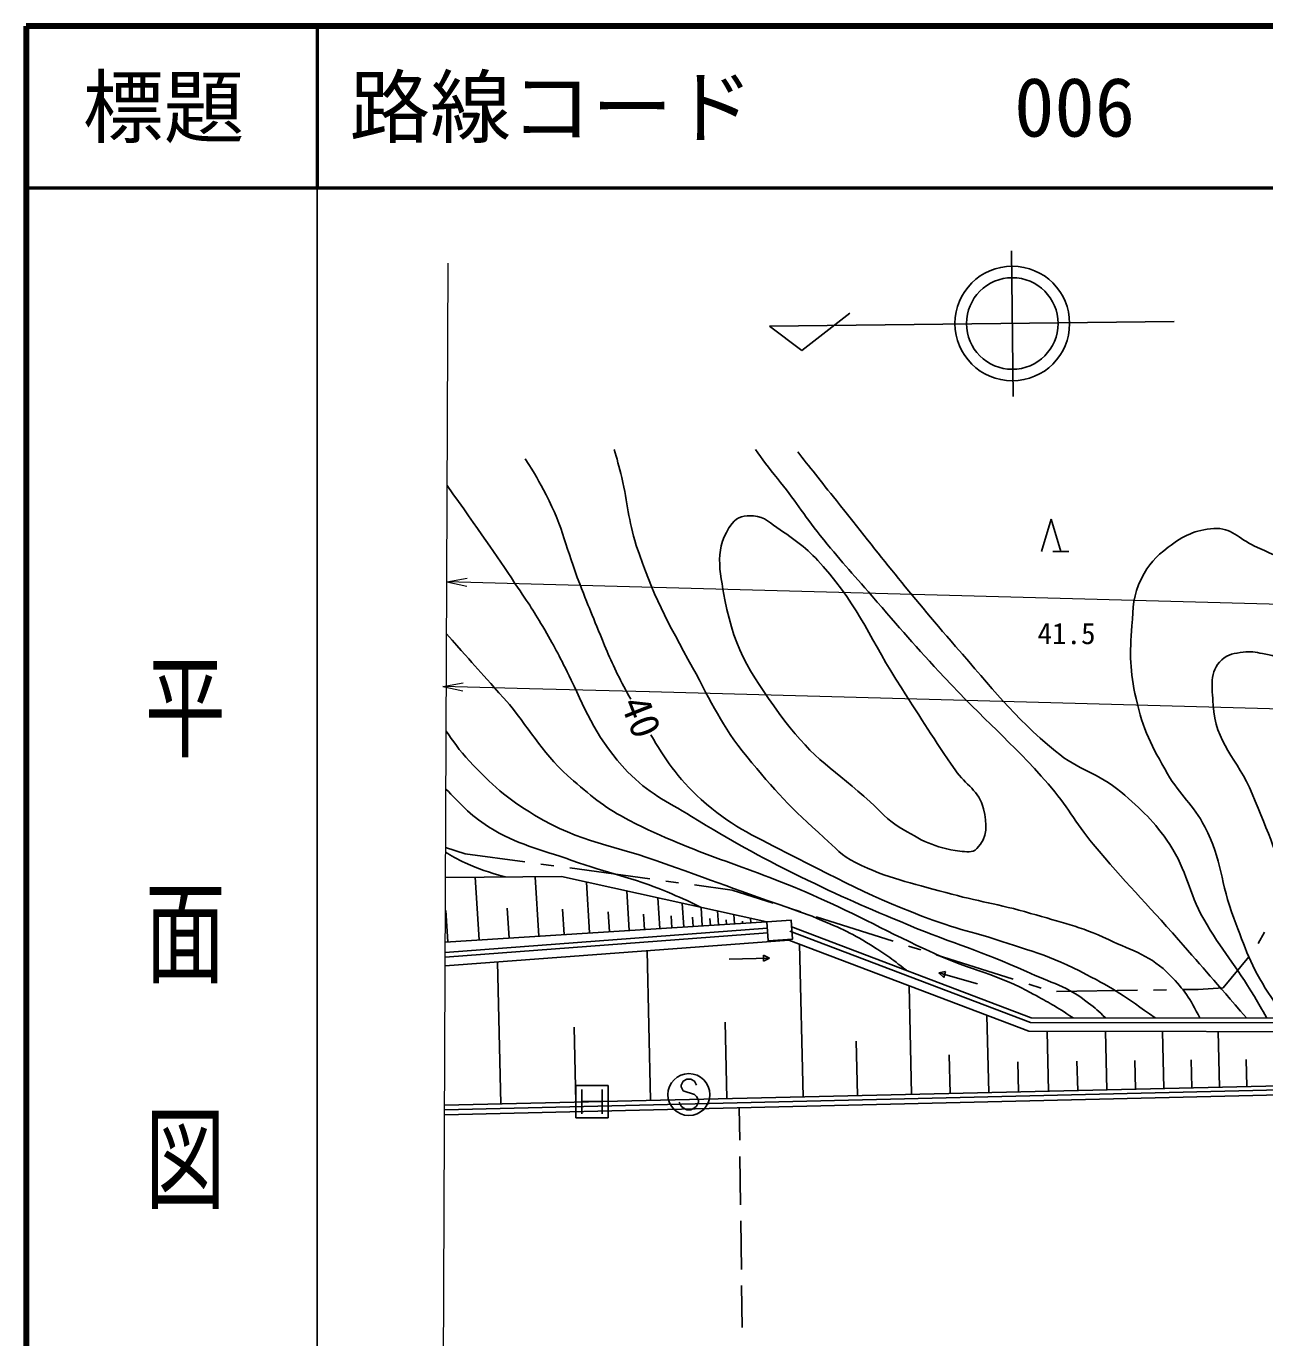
# Model space of a CAD drawing. Units: millimetres, scale not verified. Extents: x 40000 to 680000, y 20000 to 380760.
# Drawn here: x 40000 to 116654, y 298800 to 380000 of the extents above; entities that cross this region are included whole.
import ezdxf
from ezdxf.enums import TextEntityAlignment as Align

# ---------------------------------------------------------------- set-up
doc = ezdxf.new("R2010")
doc.units = ezdxf.units.MM
doc.header["$LTSCALE"] = 1000
for name, color, linetype, lineweight in [('M-BGD', 7, 'Continuous', 25), ('M-BGD-HTXT', 7, 'Continuous', 13), ('M-BMK-ROW', 30, 'Continuous', 25), ('M-STR-HTXT', 7, 'Continuous', 13), ('M-STR-STRC', 7, 'Continuous', 25), ('M-TTL', 2, 'Continuous', 140), ('M-TTL-BAND', 7, 'Continuous', 25), ('M-TTL-LINE', 7, 'Continuous', 50)]:
    doc.layers.add(name, color=color, linetype=linetype, lineweight=lineweight)
doc.layers.add('M-TTL-TXT', color=7, linetype='Continuous')
doc.styles.add('@ＭＳ ゴシック', font='')
doc.styles.add('ＭＳ ゴシック', font='')
doc.styles.get('@ＭＳ ゴシック').set_extended_font_data('@MS Gothic')
doc.styles.get('ＭＳ ゴシック').set_extended_font_data('MS Gothic')

msp = doc.modelspace()

# ---------------------------------------------------------------- linework, layer by layer
at = {"layer": 'M-BGD'}
for p, q in [((101080, 357071), (100970, 366091)), ((88005, 359932), (90982, 362234)), ((111051, 361713), (85992, 361422)), ((85992, 361422), (88005, 359932)), ((102834, 347473), (103434, 349473)), ((103434, 349473), (104034, 347473)), ((103534, 347473), (104534, 347473)), ((68039, 323433), (67795, 327316)), ((71719, 323665), (71488, 327345)), ((74870, 323863), (74672, 327014)), ((77318, 324016), (77164, 326464)), ((79220, 324136), (79100, 326037)), ((80697, 324229), (80604, 325706)), ((66097, 323312), (65975, 325253)), ((69879, 323549), (69763, 325389)), ((73294, 323764), (73195, 325339)), ((76094, 323940), (76017, 325164)), ((78269, 324076), (78209, 325027)), ((79958, 324182), (79912, 324921)), ((81270, 324265), (81234, 324838)), ((81844, 324301), (81772, 325448)), ((82842, 324363), (82788, 325224)), ((83840, 324426), (83804, 325000)), ((85866, 324162), (65930, 322663)), ((85836, 324552), (65933, 323301)), ((82343, 324332), (82316, 324762)), ((83341, 324395), (83323, 324682)), ((84339, 324458), (84330, 324601)), ((84838, 324489), (84820, 324776)), ((85888, 323862), (65929, 322362)), ((78641, 313502), (78427, 322763)), ((85620, 322485), (85999, 322306)), ((85628, 322110), (85620, 322485)), ((88083, 313720), (87865, 323162)), ((69380, 313288), (69177, 322070)), ((83500, 322249), (85999, 322306)), ((85999, 322306), (85628, 322110)), ((96480, 321399), (96892, 321475)), ((98882, 320706), (96480, 321399)), ((96788, 321115), (96480, 321399)), ((96892, 321475), (96788, 321115)), ((94795, 313875), (94640, 320587)), ((83362, 313611), (83253, 318332)), ((99567, 313985), (99457, 318757)), ((74010, 313395), (73903, 318025)), ((103268, 314071), (103182, 317772)), ((106881, 314154), (106798, 317768)), ((110409, 314236), (110328, 317764)), ((113854, 314315), (113775, 317760)), ((91439, 313798), (91362, 317154)), ((97181, 313930), (97126, 316316)), ((101417, 314028), (101375, 315879)), ((105075, 314113), (105033, 315919)), ((108645, 314195), (108605, 315959)), ((112132, 314276), (112092, 315998)), ((115536, 314354), (115497, 316036)), ((65889, 312906), (126572, 314363)), ((65890, 313207), (126567, 314609)), ((74015, 312418), (74015, 314418)), ((74015, 314418), (76015, 314418)), ((76015, 314418), (76015, 312418)), ((65888, 312606), (126579, 314063)), ((74390, 314168), (74390, 312668)), ((75640, 314168), (75640, 312668)), ((74390, 313418), (75640, 313418)), ((84132, 313044), (84158, 311031)), ((76015, 312418), (74015, 312418)), ((84172, 310031), (84211, 307031)), ((84224, 306032), (84264, 303032)), ((84277, 302032), (84312, 299429))]:
    msp.add_line(p, q, dxfattribs=at)
for points in [[(65950, 327302), (73119, 327357), (85836, 324552)], [(126804, 318171), (124082, 318589), (102200, 318612), (87313, 324270)], [(127137, 317239), (127025, 317288), (124018, 317749), (102046, 317773), (87189, 323419), (65927, 321826)], [(126699, 317884), (124059, 318289), (102145, 318312), (87269, 323966)]]:
    msp.add_lwpolyline(points, dxfattribs=at)
msp.add_lwpolyline([(85836, 324552), (87341, 324665), (87430, 323488), (85925, 323374)], close=True, dxfattribs=at)
for radius in [3548, 2836]:
    msp.add_circle((101029, 361595), radius, dxfattribs=at)
for points, knots in [([(70876, 353220), (71529, 352219), (71700, 351880), (72170, 350989), (73245, 348953), (73413, 347618), (74256, 345476), (74901, 343837), (75113, 343313), (75945, 341296)], [0, 0, 0, 0, 1, 1, 1, 2, 2, 2, 3, 3, 3, 3]), ([(112640, 318601), (112010, 319831), (111679, 320338), (110802, 321236), (109598, 322469), (108549, 322724), (106987, 323453), (105184, 324296), (104067, 324515), (102157, 325077), (100132, 325672), (98942, 325797), (96910, 326367), (94695, 326988), (93388, 327216), (91318, 328220), (90444, 328644), (90099, 329125), (89372, 329770), (87350, 331564), (86313, 332691), (84600, 334782), (83000, 336735), (82449, 338087), (81238, 340302), (79678, 343154), (78775, 344773), (77756, 347860), (77231, 349451), (77264, 350429), (76854, 352053), (76680, 352741), (76563, 353256), (76383, 353788)], [0, 0, 0, 0, 1, 1, 1, 2, 2, 2, 3, 3, 3, 4, 4, 4, 5, 5, 5, 6, 6, 6, 7, 7, 7, 8, 8, 8, 9, 9, 9, 10, 10, 10, 11, 11, 11, 11]), ([(115527, 318598), (113486, 320958), (112965, 321556), (111309, 323440), (109266, 325764), (108023, 326980), (106042, 329357), (104877, 330755), (104456, 331724), (103252, 333088), (100875, 335783), (99283, 337050), (96829, 339676), (95032, 341599), (94079, 342726), (92352, 344713), (91087, 346168), (90351, 346962), (89144, 348466), (88064, 349814), (87579, 350662), (86490, 352002), (85958, 352657), (85535, 353239), (85129, 353785)], [0, 0, 0, 0, 1, 1, 1, 2, 2, 2, 3, 3, 3, 4, 4, 4, 5, 5, 5, 6, 6, 6, 7, 7, 7, 8, 8, 8, 8]), ([(87750, 353642), (88441, 352765), (89170, 351847), (90141, 350631), (92983, 347073), (94526, 345036), (97520, 341606), (99822, 338969), (101014, 337362), (103698, 335115), (105126, 333919), (106328, 333801), (107746, 332593), (109068, 331467), (109812, 330784), (110772, 329337), (111869, 327684), (111894, 326438), (112878, 324715), (113988, 322775), (114874, 321851), (116009, 319926), (116313, 319409), (116419, 319240), (116775, 318597)], [0, 0, 0, 0, 1, 1, 1, 2, 2, 2, 3, 3, 3, 4, 4, 4, 5, 5, 5, 6, 6, 6, 7, 7, 7, 8, 8, 8, 8]), ([(92234, 331980), (90133, 333887), (88645, 334693), (86960, 336977), (85016, 339609), (83839, 341267), (83245, 344484), (82908, 346308), (82552, 347747), (83690, 349211), (84027, 349644), (84466, 349722), (85014, 349683), (85739, 349632), (86060, 349226), (86662, 348819), (87793, 348057), (88425, 347586), (89323, 346560), (91627, 343930), (92264, 341966), (94167, 339033), (95458, 337044), (96142, 335904), (97491, 333954), (98151, 333000), (98975, 332685), (99244, 331556), (99471, 330606), (99536, 329772), (98838, 329088), (98540, 328796), (98196, 328887), (97783, 328936), (96219, 329119), (95379, 329599), (94033, 330417), (93237, 330900), (92924, 331354), (92234, 331980)], [0, 0, 0, 0, 1, 1, 1, 2, 2, 2, 3, 3, 3, 4, 4, 4, 5, 5, 5, 6, 6, 6, 7, 7, 7, 8, 8, 8, 9, 9, 9, 10, 10, 10, 11, 11, 11, 12, 12, 12, 13, 13, 13, 13]), ([(117978, 318595), (117433, 319279), (117287, 319522), (116884, 320143), (115796, 321817), (115446, 322915), (114736, 324781), (113912, 326948), (114011, 328381), (112944, 330439), (112224, 331829), (111418, 332360), (110639, 333718), (109657, 335428), (109116, 336449), (108687, 338374), (108304, 340095), (108287, 341123), (108430, 342881), (108525, 344040), (108489, 344763), (109015, 345800), (109468, 346694), (109884, 347144), (110684, 347747), (111637, 348465), (112320, 348815), (113510, 348905), (114574, 348985), (115046, 348260), (116018, 347819), (117778, 347021), (118729, 346499), (120479, 345679), (121914, 345006), (122684, 344544), (124168, 343985), (125266, 343571), (125888, 343333), (127036, 343089), (129090, 342653), (130282, 342639), (132373, 342450), (134986, 342214), (136453, 342046), (139076, 342029), (140317, 342021), (141033, 341913), (142251, 342149), (143650, 342421), (144395, 342735), (145765, 343130), (146636, 343381), (147122, 343529), (147992, 343785), (149404, 344200), (150342, 344476), (151529, 344825)], [0, 0, 0, 0, 1, 1, 1, 2, 2, 2, 3, 3, 3, 4, 4, 4, 5, 5, 5, 6, 6, 6, 7, 7, 7, 8, 8, 8, 9, 9, 9, 10, 10, 10, 11, 11, 11, 12, 12, 12, 13, 13, 13, 14, 14, 14, 15, 15, 15, 16, 16, 16, 17, 17, 17, 18, 18, 18, 19, 19, 19, 19]), ([(70250, 345508), (71161, 344161), (71418, 343778), (72092, 342623), (72783, 341438), (72992, 341013), (73734, 339517)], [0, 0, 0, 0, 1, 1, 1, 2, 2, 2, 2]), ([(120949, 318592), (120111, 320904), (119887, 321499), (119251, 323377), (118898, 324418), (118740, 325015), (118364, 326049), (117442, 328578), (116909, 329990), (115881, 332477), (114983, 334648), (113566, 335635), (113459, 337981), (113409, 339092), (113174, 340028), (113995, 340778), (114401, 341148), (114776, 341169), (115319, 341250), (115782, 341319), (116053, 341242), (116514, 341157), (118179, 340849), (119028, 340333), (120676, 339940), (122738, 339448), (123940, 339391), (126047, 339145), (128245, 338888), (129481, 338667), (131694, 338691), (134011, 338717), (135307, 338915), (137599, 339249), (139494, 339525), (140537, 339795), (142398, 340243), (143737, 340566), (144460, 340849), (145798, 341175), (147530, 341596), (148551, 341619), (150265, 342105), (152083, 342621), (153030, 343130), (154807, 343770), (154836, 343780), (154865, 343791), (154893, 343801)], [0, 0, 0, 0, 1, 1, 1, 2, 2, 2, 3, 3, 3, 4, 4, 4, 5, 5, 5, 6, 6, 6, 7, 7, 7, 8, 8, 8, 9, 9, 9, 10, 10, 10, 11, 11, 11, 12, 12, 12, 13, 13, 13, 14, 14, 14, 15, 15, 15, 16, 16, 16, 16]), ([(73734, 339517), (74649, 337541), (75380, 335765), (77223, 333846), (78529, 332487), (79567, 332059), (81175, 331077), (83731, 329517), (85194, 328684), (87880, 327363), (90455, 326097), (91935, 325464), (94583, 324361), (97418, 323180), (99108, 322758), (101898, 321472), (103428, 320766), (104428, 320573), (105748, 319525), (106174, 319187), (106356, 319059), (106794, 318607)], [0, 0, 0, 0, 1, 1, 1, 2, 2, 2, 3, 3, 3, 4, 4, 4, 5, 5, 5, 6, 6, 6, 7, 7, 7, 7]), ([(69901, 338013), (71285, 336290), (72009, 334891), (73862, 333291), (75122, 332202), (75858, 331584), (77342, 330827), (81603, 328650), (84303, 328123), (88686, 326204), (91658, 324904), (93220, 323954), (96172, 322608), (98537, 321530), (100050, 321334), (102328, 320082), (103310, 319542), (103677, 319349), (104789, 318610)], [0, 0, 0, 0, 1, 1, 1, 2, 2, 2, 3, 3, 3, 4, 4, 4, 5, 5, 5, 6, 6, 6, 6]), ([(65988, 336355), (66414, 335758), (66791, 335182), (67425, 334506), (68825, 333013), (69707, 332221), (71457, 331161), (74343, 329413), (76386, 329311), (79554, 328152), (83096, 326858), (84222, 326461), (88643, 324895)], [0, 0, 0, 0, 1, 1, 1, 2, 2, 2, 3, 3, 3, 4, 4, 4, 4]), ([(78663, 336135), (79499, 334674), (80274, 333487), (81777, 332131), (83570, 330512), (84868, 329948), (87020, 328852), (90774, 326940), (92864, 325780), (96845, 324403), (97870, 324049), (98475, 323947), (99506, 323613), (101930, 322828), (103349, 322485), (105604, 321299), (107346, 320383), (107992, 319963), (109861, 318604)], [0, 0, 0, 0, 1, 1, 1, 2, 2, 2, 3, 3, 3, 4, 4, 4, 5, 5, 5, 6, 6, 6, 6]), ([(65973, 332767), (66805, 331959), (67421, 331182), (68613, 330437), (70451, 329286), (71720, 329091), (73760, 328356), (76047, 327533), (77432, 327354), (79668, 326402), (80498, 326048), (80796, 325932), (81772, 325448)], [0, 0, 0, 0, 1, 1, 1, 2, 2, 2, 3, 3, 3, 4, 4, 4, 4]), ([(65956, 328859), (66311, 328640), (66684, 328438), (67166, 328213), (68102, 327777), (68493, 327657), (69657, 327331)], [0, 0, 0, 0, 1, 1, 1, 2, 2, 2, 2]), ([(88643, 324895), (90356, 324162), (90919, 323960), (92248, 323128), (93150, 322562), (93478, 322334), (94471, 321550)], [0, 0, 0, 0, 1, 1, 1, 2, 2, 2, 2])]:
    msp.add_open_spline(points, degree=3, knots=knots, dxfattribs=at)
for points in [[(66052, 351565), (68031, 348769), (69070, 347306), (70250, 345508)], [(66013, 342380), (67957, 340197), (67957, 340197), (69901, 338013)], [(75945, 341296), (76348, 340364), (76800, 339426), (77419, 338332)]]:
    msp.add_open_spline(points, degree=3, dxfattribs=at)
at = {"layer": 'M-BGD-HTXT'}
msp.add_line((65443, 207108), (66110, 365340), dxfattribs=at)
at = {"layer": 'M-BMK-ROW'}
for p, q in [((65957, 329147), (67175, 328764)), ((67175, 328764), (70865, 328262)), ((71855, 328127), (72648, 328019)), ((73639, 327885), (78593, 327211)), ((79584, 327076), (80377, 326968)), ((81368, 326833), (83695, 326516)), ((83695, 326516), (86222, 325714)), ((87175, 325412), (87938, 325170)), ((88891, 324867), (93657, 323354)), ((116236, 323207), (116633, 323902)), ((94610, 323052), (95372, 322810)), ((96325, 322507), (101091, 320995)), ((114075, 320471), (115678, 322382)), ((102044, 320692), (102807, 320450)), ((103774, 320243), (108773, 320314)), ((109773, 320328), (110573, 320340)), ((111573, 320354), (112535, 320368)), ((112535, 320368), (114075, 320471))]:
    msp.add_line(p, q, dxfattribs=at)
at = {"layer": 'M-STR-HTXT'}
for p, q in [((66027, 345608), (67283, 345824)), ((71258, 345465), (66027, 345608)), ((66027, 345608), (67270, 345324)), ((229278, 341160), (71258, 345465)), ((65782, 339131), (67039, 339347)), ((71146, 338985), (65782, 339131)), ((65782, 339131), (67025, 338847)), ((78560, 338783), (71146, 338985)), ((268993, 333594), (78568, 338783))]:
    msp.add_line(p, q, dxfattribs=at)
at = {"layer": 'M-STR-STRC'}
for p, q in [((80656, 314684), (80538, 314448)), ((80538, 314448), (80538, 314329)), ((80538, 314329), (80656, 314093)), ((80892, 314802), (80656, 314684)), ((81129, 314802), (80892, 314802)), ((81365, 314684), (81129, 314802)), ((81483, 314448), (81365, 314684)), ((80656, 314093), (81365, 313857)), ((81365, 313857), (81483, 313739)), ((81483, 313739), (81601, 313502)), ((81601, 313502), (81601, 313384)), ((80538, 313148), (80420, 313384)), ((80656, 313029), (80538, 313148)), ((80892, 312911), (80656, 313029)), ((81129, 312911), (80892, 312911)), ((81365, 313029), (81129, 312911)), ((81483, 313148), (81365, 313029)), ((81601, 313384), (81483, 313148))]:
    msp.add_line(p, q, dxfattribs=at)
msp.add_circle((81011, 313857), 1300, dxfattribs=at)
at = {"layer": 'M-TTL'}
for p, q in [((40000, 380000), (40000, 20000)), ((680000, 380000), (40000, 380000))]:
    msp.add_line(p, q, dxfattribs=at)
at = {"layer": 'M-TTL-BAND'}
msp.add_line((58000, 370000), (58000, 20000), dxfattribs=at)
at = {"layer": 'M-TTL-LINE'}
for p, q in [((58000, 380000), (58000, 370000)), ((40000, 370000), (680000, 370000))]:
    msp.add_line(p, q, dxfattribs=at)

# ---------------------------------------------------------------- texts
at = {"layer": 'M-BGD', "style": 'ＭＳ ゴシック'}
msp.add_text('41.5', height=1320, dxfattribs=at).set_placement((102590, 341348), align=Align.BOTTOM_LEFT)
msp.add_text('40', height=1833, rotation=291.579, dxfattribs=at).set_placement((76242, 337866), align=Align.BOTTOM_LEFT)
at = {"layer": 'M-TTL-BAND', "style": '@ＭＳ ゴシック', "width": 1.4}
msp.add_text('平  面  図', height=3666, rotation=270, dxfattribs=at).set_placement((49777, 306475), align=Align.MIDDLE_RIGHT)
at = {"layer": 'M-TTL-TXT', "style": 'ＭＳ ゴシック'}
msp.add_text('標題', height=3666, dxfattribs=at).set_placement((48500, 375000), align=Align.MIDDLE_CENTER)
for s, p in [('路線コード', (60000, 375000)), ('006', (101142, 375000))]:
    msp.add_text(s, height=3666, dxfattribs=at).set_placement(p, align=Align.MIDDLE_LEFT)

doc.saveas('drawing.dxf')
